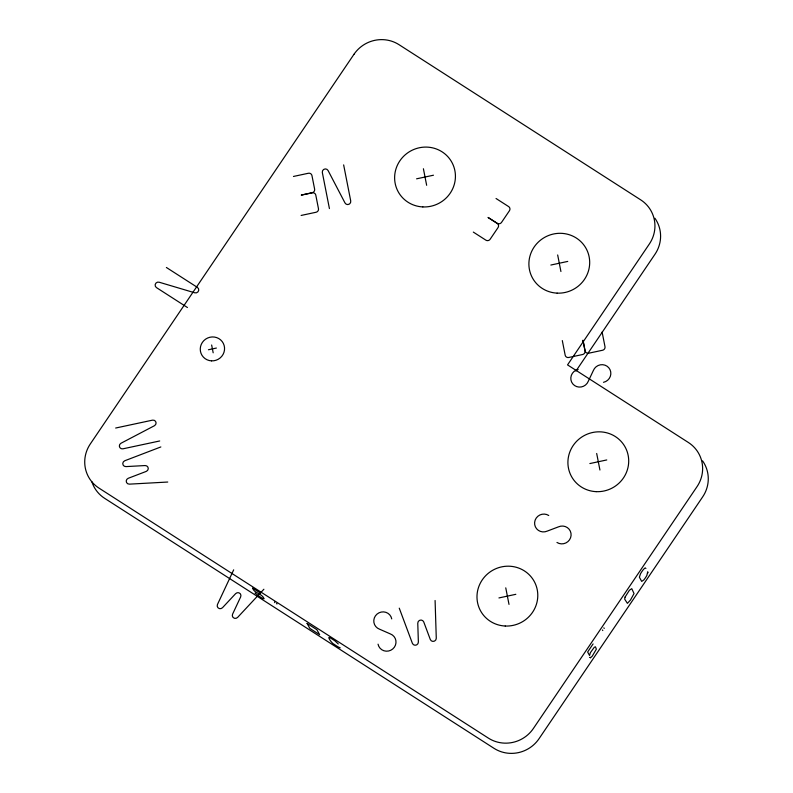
<?xml version="1.0" encoding="UTF-8"?>
<svg xmlns="http://www.w3.org/2000/svg" width="793" height="793" viewBox="0 0 793 793"><rect width="100%" height="100%" fill="white"/><g stroke="black" fill="none" stroke-linecap="round" stroke-linejoin="round"><path stroke-width="1.19" d="M647.95 572.883L647.732 571.783L646.82 575.54A8.574 1.814 -57.3 0 1 643.866 579.911L641.696 581.408L639.376 577.205L640.496 573.805A8.574 1.814 -57.3 0 1 643.45 569.433L645.185 567.877L645.908 568.462M233.677 569.84L217.46 604.484A3.103 3.013 -28.9 0 0 222.496 607.716L235.64 593.63A3.103 3.013 -28.9 0 1 240.675 596.861L232.567 614.188A3.103 3.013 -28.9 0 0 237.603 617.42L263.891 589.239M340.217 647.861L338.393 647.038A8.574 0.952 34.1 0 1 334.031 644.243C332.168 643.896 325.695 634.777 330.661 638.137A8.574 0.952 34.1 0 1 335.033 640.942L338.274 643.966M575.956 371.025L655.018 254.196A32.652 31.71 -28.9 0 0 654.899 218.234M593.085 643.946L587.633 652.015L589.566 655.514L590.369 652.679L594.294 647.266L595.454 646.81L596.366 649.14L592.212 656.207L590.527 657.704L589.972 657.387L590.527 657.704M160.85 446.945L124.769 460.753A3.103 3.013 -28.9 0 0 125.918 466.601L145.109 465.55A3.103 3.013 -28.9 0 1 146.259 471.399L128.218 478.298A3.103 3.013 -28.9 0 0 129.368 484.146L167.749 482.035M293.46 176.452L308.388 173.261A3.063 2.974 -28.9 0 1 311.946 175.55L314.623 189.131A3.063 2.974 -28.9 0 1 312.214 192.699L301.271 195.098L312.234 192.818A3.063 2.974 -28.9 0 1 315.792 195.108L318.469 208.688A3.063 2.974 -28.9 0 1 316.05 212.256L301.122 215.448M416.583 178.821L433.474 175.213M550.848 265.04L567.738 261.422M208.43 349.753L216.39 348.048M115.669 428.032L152.494 420.161A3.063 2.974 -28.9 0 1 154.397 425.742L120.972 443.257A3.073 2.984 -28.9 0 0 122.875 448.838L159.7 440.967M589.863 463.558L606.754 459.95M498.936 597.932L515.827 594.314M496.041 198.498L508.63 206.586A3.063 2.974 -28.9 0 1 509.443 210.72L501.523 222.417A3.063 2.974 -28.9 0 1 497.3 223.329L488.032 217.451L497.231 223.428A3.063 2.974 -28.9 0 1 498.044 227.571L490.124 239.268A3.063 2.974 -28.9 0 1 485.901 240.17L473.312 232.091M166.381 267.479L197.437 287.423A3.063 2.974 -28.9 0 1 194.731 292.795L159.096 282.199A3.073 2.984 -28.9 0 0 156.399 287.572L187.445 307.515M260.639 593.204L252.58 588.029C253.938 593.333 261.928 593.233 264.119 598.755C262.542 599.538 253.136 591.3 255.415 593.402M603.879 627.838L604.216 628.443M602.452 629.959L602.779 630.564M276.608 603.404L276.945 604.008M274.497 602.046L274.824 602.65M399.256 608.162L412.4 643.361A3.103 3.013 -28.9 0 0 418.367 642.082L417.772 623.209A3.103 3.013 -28.9 0 1 423.74 621.93L430.312 639.525A3.103 3.013 -28.9 0 0 436.279 638.246L435.089 600.499M602.115 332.069L604.99 346.69A3.063 2.974 -28.9 0 1 602.581 350.248L588.713 353.212A3.063 2.974 -28.9 0 1 585.145 350.932L582.974 340.217L585.016 350.962A3.063 2.974 -28.9 0 1 582.607 354.521L568.74 357.484A3.063 2.974 -28.9 0 1 565.181 355.205L562.306 340.574M557.667 254.959L560.919 271.503M596.683 453.477L599.934 470.021M423.403 168.75L426.654 185.294M505.756 587.851L509.007 604.395M343.647 164.894L350.734 200.966A3.063 2.974 -28.9 0 1 345.014 202.978L328.054 170.485A3.073 2.984 -28.9 0 0 322.325 172.497L329.422 208.569M211.642 345.005L213.178 352.806M702.578 460.872A32.652 31.71 -28.9 0 1 702.697 496.834L539.042 738.699A32.652 31.71 -28.9 0 1 493.999 748.324L104.617 498.311A32.652 31.71 -28.9 0 1 91.839 481.698M391.742 618.897A9.119 8.862 -28.9 0 0 377.062 614.069A9.119 8.862 -28.9 0 0 379.51 629.176L390.285 633.894A9.119 8.862 -28.9 0 1 392.723 649.001A9.119 8.862 -28.9 0 1 378.043 644.174M548.736 515.49A9.119 8.862 -28.9 0 0 534.631 522.389A9.119 8.862 -28.9 0 0 547.249 531.102L558.45 526.859A9.119 8.862 -28.9 0 1 571.069 535.572A9.119 8.862 -28.9 0 1 556.964 542.462M578.156 369.449A9.119 8.862 -28.9 0 0 572.893 384.03A9.119 8.862 -28.9 0 0 588.297 381.245L593.362 370.519A9.119 8.862 -28.9 0 1 608.766 367.734A9.119 8.862 -28.9 0 1 603.503 382.315M625.072 597.079L624.666 599.141L627.402 603.354L630.455 600.073L634.033 593.541L631.753 588.664L629.394 590.26L625.072 597.079M307.099 623.417L309.845 628.393L319.648 634.687L316.903 629.711L307.099 623.417M353.975 54.301L90.303 443.971A32.652 31.71 -28.9 0 0 98.966 488.091L488.349 738.105A32.652 31.71 -28.9 0 0 533.392 728.47L697.057 486.605A32.652 31.71 -28.9 0 0 688.383 442.494L567.54 364.899L649.368 243.966A32.652 31.71 -28.9 0 0 640.704 199.856L399.018 44.676A32.652 31.71 -28.9 0 0 353.975 54.301M211.543 360.865A12.242 11.895 -28.9 0 0 223.348 343.409A12.242 11.895 -28.9 0 0 202.344 342.437A12.242 11.895 -28.9 0 0 211.543 360.865M596.128 491.65A30.61 29.728 -28.9 0 0 625.657 448.015A30.61 29.728 -28.9 0 0 573.131 445.587A30.61 29.728 -28.9 0 0 596.128 491.65M557.122 293.132A30.61 29.728 -28.9 0 0 586.642 249.498A30.61 29.728 -28.9 0 0 534.115 247.069A30.61 29.728 -28.9 0 0 557.122 293.132M505.21 626.024A30.61 29.728 -28.9 0 0 534.74 582.389A30.61 29.728 -28.9 0 0 482.203 579.961A30.61 29.728 -28.9 0 0 505.21 626.024M422.847 206.923A30.61 29.728 -28.9 0 0 452.377 163.279A30.61 29.728 -28.9 0 0 399.85 160.85A30.61 29.728 -28.9 0 0 422.847 206.923"/></g></svg>
